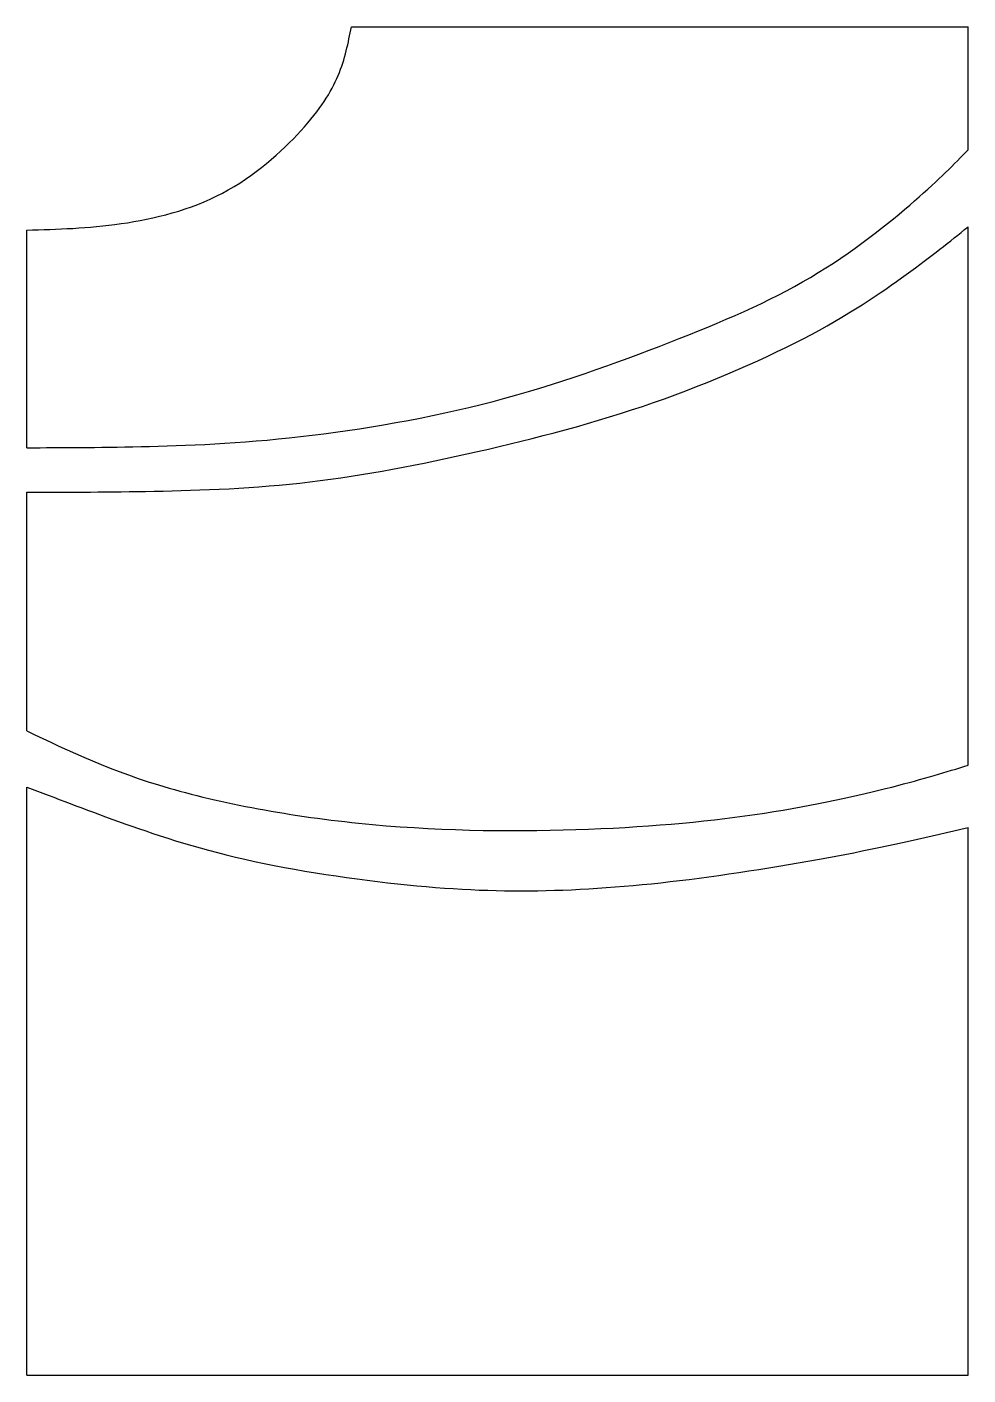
# Model space of a CAD drawing. Extents: x 0 to 80.9, y -7.4 to 60.
# Drawn here: x 53.51 to 57.29, y 21.65 to 27.07 of the extents above; entities that cross this region are included whole.
import ezdxf

# ---------------------------------------------------------------- set-up
doc = ezdxf.new("R2010")
doc.units = 0
doc.header["$MEASUREMENT"] = 0
doc.layers.add('LAYER_1', color=7, linetype='CONTINUOUS')

msp = doc.modelspace()

# ---------------------------------------------------------------- linework, layer by layer
at = {"layer": 'LAYER_1'}
for points, knots in [([(53.5061, 26.2524), (53.6285, 26.2555), (53.751, 26.2587), (53.8849, 26.278), (53.8849, 26.278), (54.0188, 26.2974), (54.1642, 26.3329), (54.2922, 26.4004), (54.2922, 26.4004), (54.4203, 26.4678), (54.5312, 26.5672), (54.6086, 26.6518), (54.6086, 26.6518), (54.6859, 26.7365), (54.7298, 26.8066), (54.7581, 26.8737), (54.7581, 26.8737), (54.7863, 26.9408), (54.7989, 27.0048), (54.8114, 27.0689)], [0, 0, 0, 0, 0.166667, 0.166667, 0.166667, 0.166667, 0.333333, 0.333333, 0.333333, 0.333333, 0.5, 0.5, 0.5, 0.5, 0.666667, 0.666667, 0.666667, 0.666667, 1, 1, 1, 1]), ([(53.5061, 25.3772), (53.6463, 25.3772), (53.7865, 25.3772), (53.9654, 25.3814), (53.9654, 25.3814), (54.1443, 25.3855), (54.3618, 25.3939), (54.607, 25.4216), (54.607, 25.4216), (54.8522, 25.4493), (55.1251, 25.4964), (55.3813, 25.5633), (55.3813, 25.5633), (55.6375, 25.6302), (55.877, 25.717), (56.0903, 25.8001), (56.0903, 25.8001), (56.3036, 25.8833), (56.4908, 25.9628), (56.6586, 26.0621), (56.6586, 26.0621), (56.8264, 26.1614), (56.9749, 26.2806), (57.0773, 26.3695), (57.0773, 26.3695), (57.1797, 26.4584), (57.2361, 26.517), (57.2924, 26.5755)], [0, 0, 0, 0, 0.125, 0.125, 0.125, 0.125, 0.25, 0.25, 0.25, 0.25, 0.375, 0.375, 0.375, 0.375, 0.5, 0.5, 0.5, 0.5, 0.625, 0.625, 0.625, 0.625, 0.75, 0.75, 0.75, 0.75, 1, 1, 1, 1]), ([(53.5061, 25.1983), (53.6536, 25.1983), (53.8012, 25.1983), (53.9837, 25.2015), (53.9837, 25.2015), (54.1663, 25.2046), (54.3838, 25.2109), (54.6033, 25.2349), (54.6033, 25.2349), (54.8229, 25.259), (55.0446, 25.3008), (55.2757, 25.352), (55.2757, 25.352), (55.5068, 25.4033), (55.7473, 25.464), (55.9826, 25.5434), (55.9826, 25.5434), (56.2179, 25.6229), (56.4479, 25.7212), (56.6288, 25.8153), (56.6288, 25.8153), (56.8097, 25.9094), (56.9415, 25.9993), (57.0439, 26.0736), (57.0439, 26.0736), (57.1463, 26.1478), (57.2194, 26.2064), (57.2924, 26.2649)], [0, 0, 0, 0, 0.125, 0.125, 0.125, 0.125, 0.25, 0.25, 0.25, 0.25, 0.375, 0.375, 0.375, 0.375, 0.5, 0.5, 0.5, 0.5, 0.625, 0.625, 0.625, 0.625, 0.75, 0.75, 0.75, 0.75, 1, 1, 1, 1]), ([(53.5061, 24.2384), (53.6766, 24.1569), (53.8473, 24.0753), (54.0779, 24.0084), (54.0779, 24.0084), (54.3085, 23.9415), (54.5992, 23.8892), (54.8962, 23.862), (54.8962, 23.862), (55.1932, 23.8348), (55.4964, 23.8327), (55.7651, 23.8432), (55.7651, 23.8432), (56.0339, 23.8536), (56.2681, 23.8766), (56.4731, 23.908), (56.4731, 23.908), (56.678, 23.9394), (56.8537, 23.9791), (56.9854, 24.0126), (56.9854, 24.0126), (57.1171, 24.046), (57.2048, 24.0732), (57.2924, 24.1004)], [0, 0, 0, 0, 0.142857, 0.142857, 0.142857, 0.142857, 0.285714, 0.285714, 0.285714, 0.285714, 0.428571, 0.428571, 0.428571, 0.428571, 0.571429, 0.571429, 0.571429, 0.571429, 0.714286, 0.714286, 0.714286, 0.714286, 1, 1, 1, 1]), ([(53.5061, 24.0126), (53.6202, 23.9687), (53.7343, 23.9247), (53.874, 23.8745), (53.874, 23.8745), (54.0137, 23.8243), (54.1789, 23.7679), (54.3828, 23.7219), (54.3828, 23.7219), (54.5867, 23.6759), (54.8293, 23.6403), (55.0363, 23.6194), (55.0363, 23.6194), (55.2434, 23.5985), (55.4149, 23.5922), (55.5947, 23.5964), (55.5947, 23.5964), (55.7746, 23.6006), (55.9628, 23.6152), (56.1709, 23.6414), (56.1709, 23.6414), (56.379, 23.6675), (56.6069, 23.7051), (56.7972, 23.7417), (56.7972, 23.7417), (56.9874, 23.7783), (57.1399, 23.8139), (57.2924, 23.8494)], [0, 0, 0, 0, 0.125, 0.125, 0.125, 0.125, 0.25, 0.25, 0.25, 0.25, 0.375, 0.375, 0.375, 0.375, 0.5, 0.5, 0.5, 0.5, 0.625, 0.625, 0.625, 0.625, 0.75, 0.75, 0.75, 0.75, 1, 1, 1, 1])]:
    msp.add_open_spline(points, degree=3, knots=knots, dxfattribs=at)
for points in [[(54.8114, 27.0689), (54.8114, 27.0689), (57.2924, 27.0689), (57.2924, 27.0689)], [(57.2924, 26.5755), (57.2924, 26.5755), (57.2924, 27.0689), (57.2924, 27.0689)], [(53.5061, 25.3772), (53.5061, 25.3772), (53.5061, 26.2524), (53.5061, 26.2524)], [(57.2924, 24.1004), (57.2924, 24.1004), (57.2924, 26.2649), (57.2924, 26.2649)], [(53.5061, 24.2384), (53.5061, 24.2384), (53.5061, 25.1983), (53.5061, 25.1983)], [(53.5061, 21.6482), (53.5061, 21.6482), (53.5061, 24.0126), (53.5061, 24.0126)], [(57.2924, 21.6482), (57.2924, 21.6482), (57.2924, 23.8494), (57.2924, 23.8494)], [(53.5061, 21.6482), (53.5061, 21.6482), (57.2924, 21.6482), (57.2924, 21.6482)]]:
    msp.add_open_spline(points, degree=3, dxfattribs=at)

doc.saveas('drawing.dxf')
